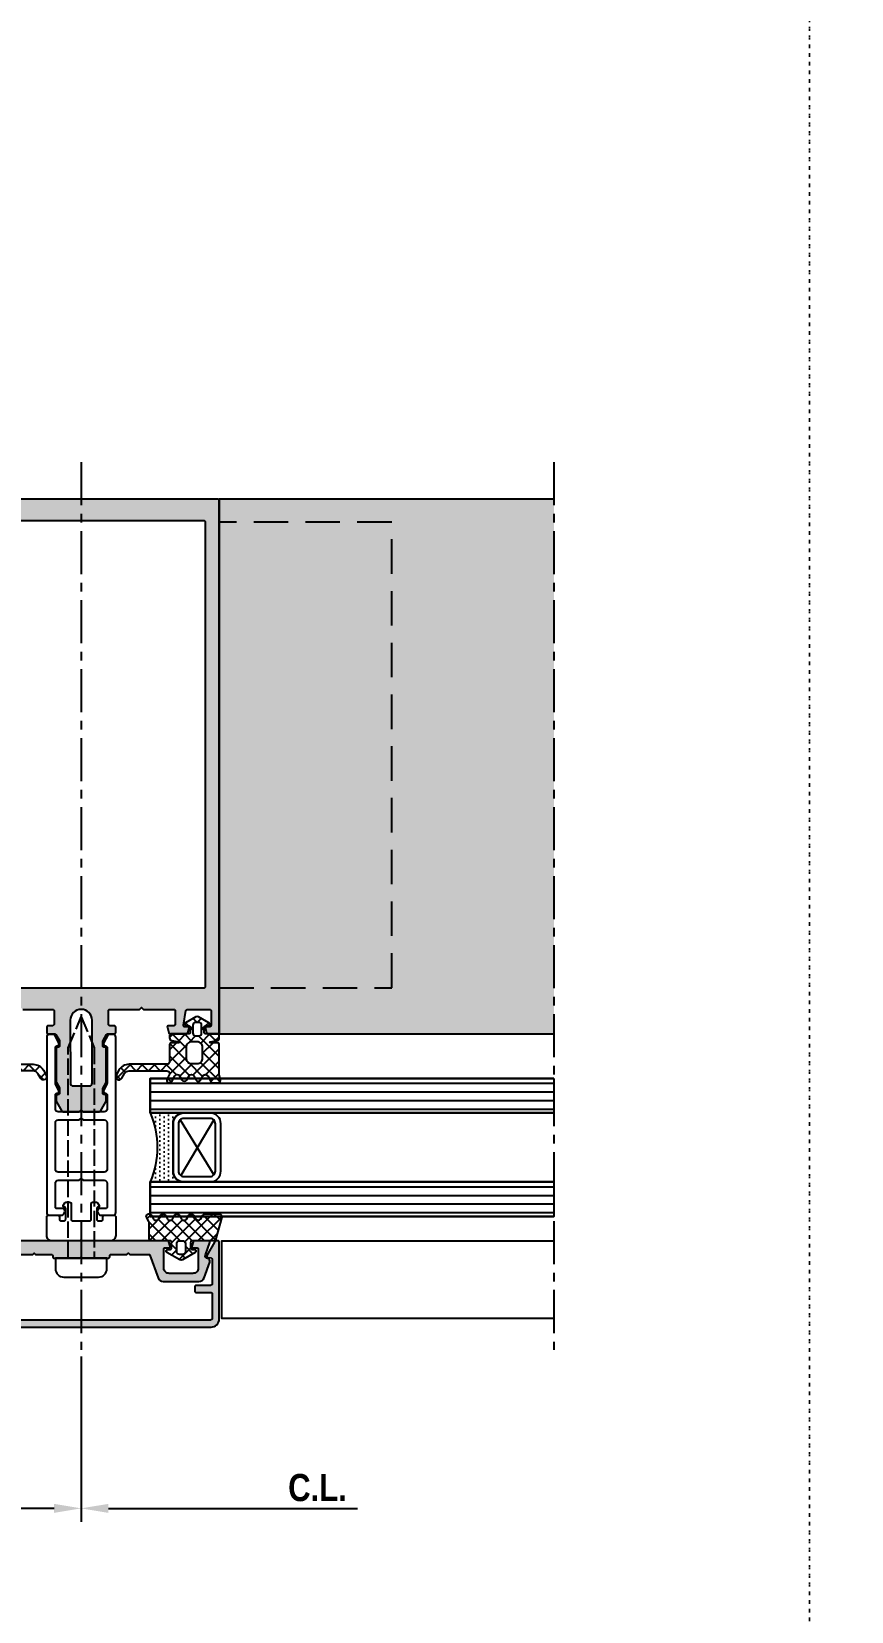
# Model space of a CAD drawing. Header units: millimetres. Extents: x -17234 to -8874, y -2869 to 1211.
# Drawn here: x -12437.5 to -12286.6, y -760.8 to -470 of the extents above; entities that cross this region are included whole.
import ezdxf

# ---------------------------------------------------------------- set-up
doc = ezdxf.new("R2010")
doc.units = ezdxf.units.MM
for name, pattern in [('ACAD_ISO07W100', [3, 0, -3]), ('AM_ISO02W050x2', [3.75, 3, -0.75]), ('CENTER', [50.8, 31.75, -6.35, 6.35, -6.35]), ('DASHED', [19.05, 12.7, -6.35])]:
    doc.linetypes.add(name, pattern=pattern)
doc.layers.get('Defpoints').update_dxf_attribs({"linetype": 'ACAD_ISO07W100', "true_color": 0x105689})
for name, color, linetype in [('Centerline', 6, 'CENTER'), ('Dim', 5, 'Continuous'), ('Gasket EPDM', 32, 'Continuous'), ('Gasket Silicone', 20, 'Continuous'), ('Glass', 4, 'Continuous'), ('Profile', 1, 'Continuous'), ('Profile View', 9, 'Continuous'), ('PVC Spacer', 3, 'Continuous'), ('Screw', 9, 'Continuous'), ('Thermal Break', 3, 'Continuous')]:
    doc.layers.add(name, color=color, linetype=linetype)
doc.styles.add('TXT', font='techb___.ttf')
doc.dimstyles.new('ISO-25$0', dxfattribs={"dimtxt": 2.5, "dimasz": 2.5, "dimexe": 1.25, "dimexo": 0.625, "dimtad": 1, "dimtxsty": 'TXT', "dimcen": 2.5, "dimclrd": 5, "dimclre": 5, "dimclrt": 2, "dimadec": 0, "dimazin": 0, "dimtfac": 1, "dimtmove": 0, "dimatfit": 3, "dimfxl": 1, "dimarcsym": 0})

# ---------------------------------------------------------------- blocks, each defined once
blk = doc.blocks.new('*U4')
at = {"layer": 'Glass', "ltscale": 0.5}
h = blk.add_hatch(dxfattribs=at)
h.set_pattern_fill('ANSI31', color=5, scale=0.5, angle=45)
h.set_pattern_definition([(90, (0, -0.7), (-1.5875, 3e-16), [])])
h.paths.add_polyline_path([(0, 74.3), (6.35, 74.3), (6.35, 0), (0, 0)])
h.paths.add_polyline_path([(25.4, 0), (19.05, 0), (19.05, 74.3), (25.4, 74.3)])
at = {"layer": 'Glass'}
h = blk.add_hatch(dxfattribs=at)
h.set_pattern_fill('DOTS', color=9, scale=0.5)
h.set_pattern_definition([(0, (-1613.78865, -1630.7913), (0.396875, 0.79375), [0, -0.79375])])
h.paths.add_polyline_path([(17.05, 4.2), (8.35, 4.2, -0.414214), (6.35, 6.2), (6.35, 0, -0.20587), (19.05, 0), (19.05, 6.2, -0.414214)])
at = {"layer": 'Defpoints', "linetype": 'ByBlock', "ltscale": 0.5}
for points in [[(0, 74.3), (6.35, 74.3), (6.35, 0), (0, 0)], [(25.4, 0), (19.05, 0), (19.05, 74.3), (25.4, 74.3)]]:
    blk.add_lwpolyline(points, close=True, dxfattribs=at)
at = {"layer": 'Glass'}
for points in [[(0, 74.3), (0, 0), (6.35, 0), (6.35, 74.3)], [(19.05, 74.3), (19.05, 0), (25.4, 0), (25.4, 74.3)]]:
    blk.add_lwpolyline(points, dxfattribs=at)
at = {"layer": 'Glass', "color": 3}
for points in [[(19.05, 6.2), (19.05, 11, 0.414214), (17.05, 13), (8.35, 13, 0.414214), (6.35, 11), (6.35, 6.2, 0.414214), (8.35, 4.2), (17.05, 4.2, 0.414214)], [(18.05, 6.2), (18.05, 11, 0.414214), (17.05, 12), (8.35, 12, 0.414214), (7.35, 11), (7.35, 6.2, 0.414214), (8.35, 5.2), (17.05, 5.2, 0.414214)]]:
    blk.add_lwpolyline(points, format="xyb", close=True, dxfattribs=at)
at = {"layer": 'Glass', "color": 9}
for points in [[(7.64, 5.49), (17.76, 11.71)], [(7.64, 11.71), (17.86, 5.62)]]:
    blk.add_lwpolyline(points, dxfattribs=at)
blk.add_lwpolyline([(6.35, 0, -0.20587), (19.05, 0), (19.05, 6.2, -0.414214), (17.05, 4.2), (8.35, 4.2, -0.414214), (6.35, 6.2)], format="xyb", close=True, dxfattribs=at)
blk = doc.blocks.new('*D49')
at = {"layer": 'Defpoints', "color": 0, "ltscale": 0.5, "transparency": 16777216}
for p in [(-12428.36, -712.64), (-12341.36, -712.64), (-12341.36, -741.84)]:
    blk.add_point(p, dxfattribs=at)
at = {"layer": 'Dim', "color": 5, "lineweight": -2, "ltscale": 0.5, "transparency": 16777216}
for p, q in [((-12428.36, -713.89), (-12428.36, -744.34)), ((-12423.36, -741.84), (-12377.48, -741.84))]:
    blk.add_line(p, q, dxfattribs=at)
at = {"layer": 'Dim', "color": 5, "ltscale": 0.5, "transparency": 16777216}
blk.add_solid([(-12423.36, -741.01), (-12423.36, -742.67), (-12428.36, -741.84)], dxfattribs=at)
at = {"layer": 'Dim', "color": 2, "ltscale": 0.5, "transparency": 16777216, "insert": (-12384.86, -738.04), "char_height": 5, "attachment_point": 5, "style": 'TXT'}
blk.add_mtext('C.L.', dxfattribs=at)
blk = doc.blocks.new('*D51')
at = {"layer": 'Defpoints', "color": 0, "transparency": 16777216}
for p in [(-12604.57, -706.87), (-12428.36, -712.64), (-12604.57, -741.84)]:
    blk.add_point(p, dxfattribs=at)
at = {"layer": 'Dim', "color": 5, "lineweight": -2, "transparency": 16777216}
for p, q in [((-12604.57, -708.12), (-12604.57, -744.34)), ((-12428.36, -713.89), (-12428.36, -744.34)), ((-12433.36, -741.84), (-12599.57, -741.84))]:
    blk.add_line(p, q, dxfattribs=at)
at = {"layer": 'Dim', "color": 5, "transparency": 16777216}
for points in [[(-12599.57, -741.01), (-12599.57, -742.67), (-12604.57, -741.84)], [(-12433.36, -741.01), (-12433.36, -742.67), (-12428.36, -741.84)]]:
    blk.add_solid(points, dxfattribs=at)
at = {"layer": 'Dim', "color": 2, "transparency": 16777216, "char_height": 5, "attachment_point": 5, "style": 'TXT'}
for s, insert in [('176,21', (-12516.46, -737.65)), ('[6 15/16"]', (-12516.46, -746.59))]:
    blk.add_mtext(s, dxfattribs=dict(at, insert=insert))
blk = doc.blocks.new('EGG - 01')
at = {"layer": 'Gasket EPDM', "ltscale": 0.5}
h = blk.add_hatch(dxfattribs=at)
h.set_pattern_fill('ANSI37', color=5, scale=0.5, style=0)
h.set_pattern_definition([(45, (16931.764, 552.2421), (-1.12253202, 1.12253202), []), (135, (16931.764, 552.2421), (-1.12253202, -1.12253202), [])])
edge = h.paths.add_edge_path()
edge.add_arc((7, -0.75), 0.5, 300, 420)
edge.add_line((7.25, -0.31), (6.52, 0.11))
edge.add_arc((6.77, 0.54), 0.5, 120, 240, ccw=False)
edge.add_line((6.52, 0.98), (7.25, 1.4))
edge.add_arc((7, 1.83), 0.5, 300, 420)
edge.add_line((7.25, 2.26), (6.52, 2.69))
edge.add_arc((6.77, 3.12), 0.5, 120, 240, ccw=False)
edge.add_line((6.52, 3.55), (7.25, 3.98))
edge.add_arc((7, 4.41), 0.5, 300, 360)
edge.add_line((7.5, 4.41), (7.5, 7))
edge.add_arc((7, 7), 0.5, 0, 105)
edge.add_line((6.87, 7.48), (2.69, 6.36))
edge.add_arc((2.75, 6.12), 0.25, 105, 180)
edge.add_line((2.5, 6.12), (2.5, 2))
edge.add_arc((2.25, 2), 0.25, 270, 360, ccw=False)
edge.add_line((2.25, 1.75), (1.17, 1.75))
edge.add_arc((1.17, 2), 0.25, 180, 270, ccw=False)
edge.add_line((0.92, 2), (0.92, 2.45))
edge.add_arc((0.62, 2.45), 0.3, 0, 150)
edge.add_line((0.36, 2.6), (-1, 0.25))
edge.add_arc((-0.57, 0), 0.5, 150, 210)
edge.add_line((-1, -0.25), (0.36, -2.6))
edge.add_arc((0.62, -2.45), 0.3, 210, 360)
edge.add_line((0.92, -2.45), (0.92, -2))
edge.add_arc((1.17, -2), 0.25, 90, 180, ccw=False)
edge.add_line((1.17, -1.75), (2.25, -1.75))
edge.add_arc((2.25, -2), 0.25, 0, 90, ccw=False)
edge.add_line((2.5, -2), (2.5, -5.38))
edge.add_arc((3, -5.38), 0.5, 180, 270)
edge.add_line((3, -5.88), (5.83, -5.88))
edge.add_arc((5.83, -6.38), 0.5, 60, 90, ccw=False)
edge.add_line((6.08, -5.94), (6.75, -6.33))
edge.add_arc((7, -5.9), 0.5, 240, 420)
edge.add_line((7.25, -5.47), (6.52, -5.05))
edge.add_arc((6.77, -4.61), 0.5, 120, 240, ccw=False)
edge.add_line((6.52, -4.18), (7.25, -3.76))
edge.add_arc((7, -3.32), 0.5, 300, 420)
edge.add_line((7.25, -2.89), (6.52, -2.47))
edge.add_arc((6.77, -2.03), 0.5, 120, 240, ccw=False)
edge.add_line((6.52, -1.6), (7.25, -1.18))
edge = h.paths.add_edge_path(flags=16)
edge.add_arc((0.5, -0.3), 0.5, 180, 270)
edge.add_line((0.5, -0.8), (2.01, -0.8))
edge.add_arc((2.01, -0.3), 0.5, 270, 360)
edge.add_line((2.51, -0.3), (2.51, 0.3))
edge.add_arc((2.01, 0.3), 0.5, 0, 90)
edge.add_line((2.01, 0.8), (0.5, 0.8))
edge.add_arc((0.5, 0.3), 0.5, 90, 180)
edge.add_line((0, 0.3), (0, -0.3))
for points in [[(7.25, -1.18, 0.57735), (7.25, -0.31), (6.52, 0.11, -0.57735), (6.52, 0.98), (7.25, 1.4, 0.57735), (7.25, 2.26), (6.52, 2.69, -0.57735), (6.52, 3.55), (7.25, 3.98, 0.267949), (7.5, 4.41), (7.5, 7, 0.493145), (6.87, 7.48), (2.69, 6.36, 0.339454), (2.5, 6.12), (2.5, 2, -0.414214), (2.25, 1.75), (1.17, 1.75, -0.414214), (0.92, 2), (0.92, 2.45, 0.767327), (0.36, 2.6), (-1, 0.25, 0.267949), (-1, -0.25), (0.36, -2.6, 0.767327), (0.92, -2.45), (0.92, -2, -0.414214), (1.17, -1.75), (2.25, -1.75, -0.414214), (2.5, -2), (2.5, -5.38, 0.414214), (3, -5.88), (5.83, -5.88, -0.131652), (6.08, -5.94), (6.75, -6.33, 1), (7.25, -5.47), (6.52, -5.05, -0.57735), (6.52, -4.18), (7.25, -3.76, 0.57735), (7.25, -2.89), (6.52, -2.47, -0.57735), (6.52, -1.6)], [(0, -0.3, 0.414214), (0.5, -0.8), (2.01, -0.8, 0.414214), (2.51, -0.3), (2.51, 0.3, 0.414214), (2.01, 0.8), (0.5, 0.8, 0.414214), (0, 0.3)]]:
    blk.add_lwpolyline(points, format="xyb", close=True, dxfattribs=at)
blk = doc.blocks.new('GG - 01')
at = {"layer": 'Gasket EPDM', "ltscale": 0.5}
h = blk.add_hatch(dxfattribs=at)
h.set_pattern_fill('ANSI37', color=5, scale=0.5, style=0)
h.set_pattern_definition([(45, (16923.136, 487.5036), (-1.12253202, 1.12253202), []), (135, (16923.136, 487.5036), (-1.12253202, -1.12253202), [])])
edge = h.paths.add_edge_path(flags=16)
edge.add_arc((-2.46, -4.83), 1, -90, 0, ccw=False)
edge.add_line((-2.46, -5.83), (-4.47, -5.83))
edge.add_arc((-4.47, -4.83), 1, 180, 270, ccw=False)
edge.add_line((-5.47, -4.83), (-5.47, -3.8))
edge.add_arc((-4.47, -3.8), 1, 90, 180, ccw=False)
edge.add_line((-4.47, -2.8), (-2.46, -2.8))
edge.add_arc((-2.46, -3.8), 1, 0, 90, ccw=False)
edge.add_line((-1.46, -3.8), (-1.46, -4.83))
edge = h.paths.add_edge_path()
edge.add_arc((-8, -7.46), 0.5, 300, 420)
edge.add_line((-7.75, -7.03), (-8.48, -6.6))
edge.add_arc((-8.23, -6.17), 0.5, 120, 240, ccw=False)
edge.add_line((-8.48, -5.74), (-7.75, -5.31))
edge.add_arc((-8, -4.88), 0.5, 300, 420)
edge.add_line((-7.75, -4.45), (-8.48, -4.03))
edge.add_arc((-8.23, -3.59), 0.5, 120, 240, ccw=False)
edge.add_line((-8.48, -3.16), (-7.75, -2.74))
edge.add_arc((-8, -2.3), 0.5, 300, 420)
edge.add_line((-7.75, -1.87), (-8.87, -1.22))
edge.add_arc((-8.75, -1), 0.25, 180, 240, ccw=False)
edge.add_line((-9, -1), (-9, 0))
edge.add_arc((-8.5, 0), 0.5, 75, 180, ccw=False)
edge.add_line((-8.37, 0.48), (-7.53, 0.26))
edge.add_arc((-7.47, 0.5), 0.25, 255, 270)
edge.add_line((-7.47, 0.25), (-1.91, 0.25))
edge.add_arc((-1.91, 0), 0.25, 0, 90, ccw=False)
edge.add_line((-1.66, 0), (-1.66, -1.36))
edge.add_arc((-1.56, -1.36), 0.1, 180, 350)
edge.add_line((-1.46, -1.37), (-1.24, -0.16))
edge.add_arc((-0.75, -0.25), 0.5, 90, 170, ccw=False)
edge.add_line((-0.75, 0.25), (-0.25, 0.25))
edge.add_arc((-0.25, 0), 0.25, 0, 90, ccw=False)
edge.add_line((0, 0), (0, -2.25))
edge.add_arc((0.25, -2.25), 0.25, 180, 270)
edge.add_line((0.25, -2.5), (1.2, -2.5))
edge.add_arc((1.2, -2.24), 0.258, 269.7084, 358.2435)
edge.add_line((1.46, -2.25), (1.46, -1.8))
edge.add_arc((1.76, -1.8), 0.3, 30, 180, ccw=False)
edge.add_line((2.02, -1.65), (3.12, -3.55))
edge.add_arc((2.69, -3.8), 0.5, -30, 30, ccw=False)
edge.add_line((3.12, -4.05), (2.02, -5.95))
edge.add_arc((1.76, -5.8), 0.3, 180, 330, ccw=False)
edge.add_line((1.46, -5.8), (1.46, -5.35))
edge.add_arc((1.2, -5.36), 0.258, 1.7565, 90.2916)
edge.add_line((1.2, -5.1), (0.25, -5.1))
edge.add_arc((0.25, -5.35), 0.25, 90, 180)
edge.add_line((0, -5.35), (0, -8.63))
edge.add_arc((-0.25, -8.63), 0.25, -90, 0, ccw=False)
edge.add_line((-0.25, -8.88), (-0.75, -8.88))
edge.add_arc((-0.75, -8.38), 0.5, 190, 270, ccw=False)
edge.add_line((-1.24, -8.46), (-1.46, -7.25))
edge.add_arc((-1.56, -7.27), 0.1, 10, 180)
edge.add_line((-1.66, -7.27), (-1.66, -8.63))
edge.add_arc((-1.91, -8.63), 0.25, -90, 0, ccw=False)
edge.add_line((-1.91, -8.88), (-5.1, -8.88))
edge.add_arc((-5.1, -9.38), 0.5, 90, 180)
edge.add_line((-5.6, -9.38), (-5.6, -16.31))
edge.add_arc((-7.8, -16.31), 2.2, 300, 360, ccw=False)
edge.add_line((-6.7, -18.21), (-7.58, -18.72))
edge.add_arc((-7.88, -18.2), 0.6, 120, 300, ccw=False)
edge.add_line((-8.18, -17.68), (-7.3, -17.17))
edge.add_arc((-7.8, -16.31), 1, 300, 360)
edge.add_line((-6.8, -16.31), (-6.8, -9.38))
edge.add_arc((-7.3, -9.38), 0.5, 360, 450)
edge.add_line((-7.3, -8.88), (-7.32, -8.88))
edge.add_arc((-7.32, -9.38), 0.5, 90, 120)
edge.add_line((-7.57, -8.94), (-8.25, -9.33))
edge.add_arc((-8.5, -8.9), 0.5, 120, 300, ccw=False)
edge.add_line((-8.75, -8.47), (-7.75, -7.89))
edge = h.paths.add_edge_path(flags=16)
edge.add_arc((1.62, -4.1), 0.5, -90, 0, ccw=False)
edge.add_line((1.62, -4.6), (0.11, -4.6))
edge.add_arc((0.11, -4.1), 0.5, 180, 270, ccw=False)
edge.add_line((-0.39, -4.1), (-0.39, -3.5))
edge.add_arc((0.11, -3.5), 0.5, 90, 180, ccw=False)
edge.add_line((0.11, -3), (1.62, -3))
edge.add_arc((1.62, -3.5), 0.5, 0, 90, ccw=False)
edge.add_line((2.12, -3.5), (2.12, -4.1))
blk.add_lwpolyline([(-7.75, -7.89, 0.57735), (-7.75, -7.03), (-8.48, -6.6, -0.57735), (-8.48, -5.74), (-7.75, -5.31, 0.57735), (-7.75, -4.45), (-8.48, -4.03, -0.57735), (-8.48, -3.16), (-7.75, -2.74, 0.57735), (-7.75, -1.87), (-8.87, -1.22, -0.267949), (-9, -1), (-9, 0), (-9, 0, -0.493145), (-8.37, 0.48), (-7.53, 0.26, 0.065543), (-7.47, 0.25), (-1.91, 0.25, -0.414214), (-1.66, 0), (-1.66, -1.36, 0.916331), (-1.46, -1.37), (-1.24, -0.16, -0.36397), (-0.75, 0.25), (-0.25, 0.25, -0.414214), (0, 0), (0, -2.25, 0.414214), (0.25, -2.5), (1.2, -2.5, 0.406745), (1.46, -2.25), (1.46, -1.8, -0.767327), (2.02, -1.65), (3.12, -3.55, -0.267949), (3.12, -4.05), (2.02, -5.95, -0.767327), (1.46, -5.8), (1.46, -5.35, 0.406745), (1.2, -5.1), (0.25, -5.1, 0.414214), (0, -5.35), (0, -8.63, -0.414214), (-0.25, -8.88), (-0.75, -8.88, -0.36397), (-1.24, -8.46), (-1.46, -7.25, 0.916331), (-1.66, -7.27), (-1.66, -8.63, -0.414214), (-1.91, -8.88), (-5.1, -8.88, 0.414214), (-5.6, -9.38), (-5.6, -16.31, -0.267949), (-6.7, -18.21), (-7.58, -18.72, -1), (-8.18, -17.68), (-7.3, -17.17, 0.267949), (-6.8, -16.31), (-6.8, -9.38, 0.414214), (-7.3, -8.88), (-7.32, -8.88, 0.131652), (-7.57, -8.94), (-8.25, -9.33, -1), (-8.75, -8.47), (-8.75, -8.47), (-7.75, -7.89, 0.267949)], format="xyb", dxfattribs=at)
for points in [[(-1.46, -4.83, -0.414214), (-2.46, -5.83), (-4.47, -5.83, -0.414214), (-5.47, -4.83), (-5.47, -3.8, -0.414214), (-4.47, -2.8), (-2.46, -2.8, -0.414214), (-1.46, -3.8)], [(2.12, -4.1, -0.414214), (1.62, -4.6), (0.11, -4.6, -0.414214), (-0.39, -4.1), (-0.39, -3.5, -0.414214), (0.11, -3), (1.62, -3, -0.414214), (2.12, -3.5)]]:
    blk.add_lwpolyline(points, format="xyb", close=True, dxfattribs=at)

msp = doc.modelspace()

# ---------------------------------------------------------------- hatches: boundary and pattern name
at = {"layer": 'Gasket Silicone', "ltscale": 0.5}
h = msp.add_hatch(color=1, dxfattribs=at)
h.dxf.hatch_style = 1
edge = h.paths.add_edge_path()
edge.add_arc((-12444.821, -654.236), 0.25, 270, 345.00113)
edge.add_line((-12444.58, -654.3), (-12444.312, -653.3))
edge.add_arc((-12444.553, -653.236), 0.25, 345.00117, 449.99997)
edge.add_line((-12444.553, -652.986), (-12445.407, -652.986))
edge.add_arc((-12445.407, -652.736), 0.25, 225, 269.99997, ccw=False)
edge.add_arc((-12445.407, -652.736), 0.25, 180, 225, ccw=False)
edge.add_line((-12445.657, -652.736), (-12445.657, -650.236))
edge.add_arc((-12445.407, -650.236), 0.25, 90, 180, ccw=False)
edge.add_line((-12445.407, -649.986), (-12439.823, -649.986))
edge.add_line((-12439.823, -649.986), (-12439.469, -649.632))
edge.add_line((-12439.469, -649.632), (-12439.116, -649.986))
edge.add_arc((-12439.116, -649.736), 0.25, 269.98645, 270)
edge.add_line((-12439.116, -649.986), (-12433.607, -649.986))
edge.add_arc((-12433.607, -650.236), 0.25, 0, 90, ccw=False)
edge.add_line((-12433.357, -650.236), (-12433.357, -652.736))
edge.add_arc((-12433.607, -652.736), 0.25, -90, 0, ccw=False)
edge.add_line((-12433.607, -652.986), (-12434.457, -652.986))
edge.add_arc((-12434.457, -653.236), 0.25, 90, 180)
edge.add_line((-12434.707, -653.236), (-12434.707, -654.236))
edge.add_arc((-12434.457, -654.236), 0.25, 180, 270)
edge.add_line((-12434.457, -654.486), (-12433.218, -654.486))
edge.add_arc((-12433.218, -654.736), 0.25, 30, 90, ccw=False)
edge.add_line((-12433.002, -654.611), (-12432.373, -655.7))
edge.add_arc((-12432.59, -655.825), 0.25, 0, 30, ccw=False)
edge.add_line((-12432.34, -655.825), (-12432.34, -656.713))
edge.add_arc((-12432.59, -656.713), 0.25, -90, 0, ccw=False)
edge.add_line((-12432.59, -656.963), (-12432.707, -656.963))
edge.add_arc((-12432.707, -657.213), 0.25, 90, 180)
edge.add_line((-12432.957, -657.213), (-12432.957, -663.336))
edge.add_arc((-12432.707, -663.336), 0.25, 180, 210)
edge.add_line((-12432.923, -663.461), (-12432.373, -664.414))
edge.add_arc((-12432.59, -664.539), 0.25, 0, 30, ccw=False)
edge.add_line((-12432.34, -664.539), (-12432.34, -665.427))
edge.add_arc((-12432.59, -665.427), 0.25, -90, 0, ccw=False)
edge.add_line((-12432.59, -665.677), (-12432.69, -665.677))
edge.add_arc((-12432.69, -665.927), 0.25, 90, 180)
edge.add_line((-12432.94, -665.927), (-12432.94, -666.854))
edge.add_arc((-12432.69, -666.854), 0.25, 180, 210)
edge.add_line((-12432.906, -666.979), (-12431.906, -668.711))
edge.add_arc((-12431.69, -668.586), 0.25, 210, 270)
edge.add_line((-12431.69, -668.836), (-12428.71, -668.836))
edge.add_line((-12428.71, -668.836), (-12428.357, -668.482))
edge.add_line((-12428.357, -668.482), (-12428.003, -668.836))
edge.add_line((-12428.003, -668.836), (-12425.024, -668.836))
edge.add_arc((-12425.024, -668.586), 0.25, 270, 330)
edge.add_line((-12424.808, -668.711), (-12423.808, -666.979))
edge.add_arc((-12424.024, -666.854), 0.25, 329.99999, 360)
edge.add_line((-12423.774, -666.854), (-12423.774, -665.923))
edge.add_arc((-12424.024, -665.923), 0.25, 0, 90)
edge.add_line((-12424.024, -665.673), (-12424.124, -665.673))
edge.add_arc((-12424.124, -665.423), 0.25, 180, 270, ccw=False)
edge.add_line((-12424.374, -665.423), (-12424.374, -664.539))
edge.add_arc((-12424.124, -664.539), 0.25, 150, 180, ccw=False)
edge.add_line((-12424.341, -664.414), (-12423.79, -663.461))
edge.add_arc((-12424.007, -663.336), 0.25, 330, 360)
edge.add_line((-12423.757, -663.336), (-12423.757, -657.213))
edge.add_arc((-12424.007, -657.213), 0.25, 0, 90)
edge.add_line((-12424.007, -656.963), (-12424.124, -656.963))
edge.add_arc((-12424.124, -656.713), 0.25, 180, 270, ccw=False)
edge.add_line((-12424.374, -656.713), (-12424.374, -655.825))
edge.add_arc((-12424.124, -655.825), 0.25, 150, 180, ccw=False)
edge.add_line((-12424.341, -655.7), (-12423.712, -654.611))
edge.add_arc((-12423.495, -654.736), 0.25, 90, 150, ccw=False)
edge.add_line((-12423.495, -654.486), (-12422.257, -654.486))
edge.add_arc((-12422.257, -654.236), 0.25, 270, 360)
edge.add_line((-12422.007, -654.236), (-12422.007, -653.236))
edge.add_arc((-12422.257, -653.236), 0.25, 0, 90)
edge.add_line((-12422.257, -652.986), (-12423.107, -652.986))
edge.add_arc((-12423.107, -652.736), 0.25, 180, 270, ccw=False)
edge.add_line((-12423.357, -652.736), (-12423.357, -650.236))
edge.add_arc((-12423.107, -650.236), 0.25, 90, 180, ccw=False)
edge.add_line((-12423.107, -649.986), (-12417.598, -649.986))
edge.add_arc((-12417.598, -649.736), 0.25, 269.99321, 270.00677)
edge.add_line((-12417.598, -649.986), (-12417.244, -649.632))
edge.add_line((-12417.244, -649.632), (-12416.891, -649.986))
edge.add_line((-12416.891, -649.986), (-12411.307, -649.986))
edge.add_arc((-12411.307, -650.236), 0.25, 0, 90, ccw=False)
edge.add_line((-12411.057, -650.236), (-12411.057, -652.736))
edge.add_arc((-12411.307, -652.736), 0.25, -90, 0, ccw=False)
edge.add_line((-12411.307, -652.986), (-12412.26, -652.986))
edge.add_arc((-12412.26, -653.236), 0.25, 90.00004, 194.99997)
edge.add_line((-12412.502, -653.3), (-12412.234, -654.3))
edge.add_arc((-12411.993, -654.236), 0.25, 194.99997, 232.5)
edge.add_arc((-12411.993, -654.236), 0.25, 232.5, 270)
edge.add_line((-12411.993, -654.486), (-12408.971, -654.486))
edge.add_arc((-12408.971, -654.236), 0.25, 270, 345)
edge.add_line((-12408.73, -654.3), (-12408.515, -653.5))
edge.add_arc((-12408.757, -653.436), 0.25, 345, 450)
edge.add_line((-12408.757, -653.186), (-12409.307, -653.186))
edge.add_arc((-12409.307, -652.936), 0.25, 170, 270, ccw=False)
edge.add_line((-12409.553, -652.892), (-12409.077, -650.192))
edge.add_arc((-12408.831, -650.236), 0.25, 90, 170, ccw=False)
edge.add_line((-12408.831, -649.986), (-12404.707, -649.986))
edge.add_arc((-12404.707, -650.236), 0.25, 0, 90, ccw=False)
edge.add_line((-12404.457, -650.236), (-12404.457, -652.936))
edge.add_arc((-12404.707, -652.936), 0.25, -90, 0, ccw=False)
edge.add_line((-12404.707, -653.186), (-12405.257, -653.186))
edge.add_arc((-12405.257, -653.436), 0.25, 90, 195)
edge.add_line((-12405.498, -653.5), (-12405.284, -654.3))
edge.add_arc((-12405.043, -654.236), 0.25, 195, 270)
edge.add_line((-12405.043, -654.486), (-12403.207, -654.486))
edge.add_arc((-12403.207, -654.236), 0.25, 270, 360)
edge.add_line((-12402.957, -654.236), (-12402.957, -556.311))
edge.add_arc((-12403.207, -556.311), 0.25, 0, 90)
edge.add_line((-12403.207, -556.061), (-12453.507, -556.061))
edge.add_arc((-12453.507, -556.311), 0.25, 90, 180)
edge.add_line((-12453.757, -556.311), (-12453.757, -654.236))
edge.add_arc((-12453.507, -654.236), 0.25, 180, 270)
edge.add_line((-12453.507, -654.486), (-12451.671, -654.486))
edge.add_arc((-12451.671, -654.236), 0.25, 270, 345)
edge.add_line((-12451.43, -654.3), (-12451.215, -653.5))
edge.add_arc((-12451.457, -653.436), 0.25, 345, 450)
edge.add_line((-12451.457, -653.186), (-12452.007, -653.186))
edge.add_arc((-12452.007, -652.936), 0.25, 180, 270, ccw=False)
edge.add_line((-12452.257, -652.936), (-12452.257, -650.236))
edge.add_arc((-12452.007, -650.236), 0.25, 90, 180, ccw=False)
edge.add_line((-12452.007, -649.986), (-12447.883, -649.986))
edge.add_arc((-12447.883, -650.236), 0.25, 10, 90, ccw=False)
edge.add_line((-12447.637, -650.192), (-12447.161, -652.892))
edge.add_arc((-12447.407, -652.936), 0.25, -90, 10, ccw=False)
edge.add_line((-12447.407, -653.186), (-12447.957, -653.186))
edge.add_arc((-12447.957, -653.436), 0.25, 90, 195)
edge.add_line((-12448.198, -653.5), (-12447.984, -654.3))
edge.add_arc((-12447.743, -654.236), 0.25, 195, 270)
edge.add_line((-12447.743, -654.486), (-12444.821, -654.486))
edge.add_arc((-12444.821, -654.236), 0.25, 270, 345.00117)
edge.add_line((-12444.58, -654.3), (-12444.821, -654.486))
edge = h.paths.add_edge_path(flags=16)
edge.add_arc((-12405.707, -645.736), 0.25, 270, 360)
edge.add_line((-12405.457, -645.736), (-12405.457, -560.311))
edge.add_arc((-12405.707, -560.311), 0.25, 0, 90)
edge.add_line((-12405.707, -560.061), (-12451.007, -560.061))
edge.add_arc((-12451.007, -560.311), 0.25, 90, 180)
edge.add_line((-12451.257, -560.311), (-12451.257, -645.736))
edge.add_arc((-12451.007, -645.736), 0.25, 180, 270)
edge.add_line((-12451.007, -645.986), (-12405.707, -645.986))
edge = h.paths.add_edge_path(flags=16)
edge.add_arc((-12428.357, -651.989), 2.003, 0.66262, 179.48584)
edge.add_line((-12430.36, -651.971), (-12430.357, -663.573))
edge.add_arc((-12429.857, -663.573), 0.5, 180, 270)
edge.add_line((-12429.857, -664.073), (-12428.357, -664.073))
edge.add_line((-12428.357, -664.073), (-12426.857, -664.073))
edge.add_arc((-12426.857, -663.573), 0.5, 270, 360)
edge.add_line((-12426.357, -663.573), (-12426.354, -651.966))
edge = h.paths.add_edge_path()
edge.add_line((-12341.358, -556.061), (-12402.957, -556.061))
edge.add_line((-12402.957, -556.061), (-12402.957, -654.486))
edge.add_line((-12402.957, -654.486), (-12341.358, -654.486))
h = msp.add_hatch(color=1, dxfattribs=at)
h.dxf.hatch_style = 1
edge = h.paths.add_edge_path()
edge.add_arc((-12404.457, -706.961), 1.5, 270, 360)
edge.add_line((-12402.957, -706.961), (-12402.957, -692.836))
edge.add_arc((-12403.207, -692.836), 0.25, 0, 90)
edge.add_line((-12403.207, -692.586), (-12403.393, -692.586))
edge.add_arc((-12403.393, -693.086), 0.5, 90, 150)
edge.add_line((-12403.826, -692.836), (-12405.229, -695.266))
edge.add_arc((-12405.012, -695.391), 0.25, 150, 260)
edge.add_line((-12405.056, -695.637), (-12404.464, -695.742))
edge.add_arc((-12404.507, -695.988), 0.25, 0, 80, ccw=False)
edge.add_line((-12404.257, -695.988), (-12404.257, -700.536))
edge.add_arc((-12404.507, -700.536), 0.25, 270, 360, ccw=False)
edge.add_line((-12404.507, -700.786), (-12407.207, -700.786))
edge.add_arc((-12407.207, -701.036), 0.25, 90, 180)
edge.add_line((-12407.457, -701.036), (-12407.457, -701.836))
edge.add_arc((-12407.207, -701.836), 0.25, 180, 270)
edge.add_line((-12407.207, -702.086), (-12404.507, -702.086))
edge.add_arc((-12404.507, -702.336), 0.25, 0, 90, ccw=False)
edge.add_line((-12404.257, -702.336), (-12404.257, -706.911))
edge.add_arc((-12404.507, -706.911), 0.25, -90, 0, ccw=False)
edge.add_line((-12404.507, -707.161), (-12452.207, -707.161))
edge.add_arc((-12452.207, -706.911), 0.25, 180, 270, ccw=False)
edge.add_line((-12452.457, -706.911), (-12452.457, -702.336))
edge.add_arc((-12452.207, -702.336), 0.25, 90, 180, ccw=False)
edge.add_line((-12452.207, -702.086), (-12449.507, -702.086))
edge.add_arc((-12449.507, -701.836), 0.25, 270, 360)
edge.add_line((-12449.257, -701.836), (-12449.257, -701.036))
edge.add_arc((-12449.507, -701.036), 0.25, 360, 450)
edge.add_line((-12449.507, -700.786), (-12452.207, -700.786))
edge.add_arc((-12452.207, -700.536), 0.25, 180, 270, ccw=False)
edge.add_line((-12452.457, -700.536), (-12452.457, -695.988))
edge.add_arc((-12452.207, -695.988), 0.25, 100, 180, ccw=False)
edge.add_line((-12452.251, -695.742), (-12451.659, -695.637))
edge.add_arc((-12451.702, -695.391), 0.25, 280, 390)
edge.add_line((-12451.486, -695.266), (-12452.889, -692.836))
edge.add_arc((-12453.322, -693.086), 0.5, 30, 90)
edge.add_line((-12453.322, -692.586), (-12453.507, -692.586))
edge.add_arc((-12453.507, -692.836), 0.25, 90, 180)
edge.add_line((-12453.757, -692.836), (-12453.757, -706.961))
edge.add_arc((-12452.257, -706.961), 1.5, 180, 270)
edge.add_line((-12452.257, -708.461), (-12404.457, -708.461))
h = msp.add_hatch(color=1, dxfattribs=at)
h.dxf.hatch_style = 1
edge = h.paths.add_edge_path()
edge.add_line((-12422.857, -695.086), (-12419.932, -695.086))
edge.add_line((-12419.932, -695.086), (-12419.682, -694.836))
edge.add_line((-12419.682, -694.836), (-12419.432, -695.086))
edge.add_line((-12419.432, -695.086), (-12415.959, -695.086))
edge.add_arc((-12415.959, -695.336), 0.25, 20, 90, ccw=False)
edge.add_line((-12415.724, -695.25), (-12414.203, -699.428))
edge.add_arc((-12413.264, -699.086), 1, 200, 270)
edge.add_line((-12413.264, -700.086), (-12406.693, -700.086))
edge.add_arc((-12406.693, -699.086), 1, 270, 340)
edge.add_line((-12405.754, -699.428), (-12404.688, -696.5))
edge.add_arc((-12405.158, -696.329), 0.5, 340, 440)
edge.add_line((-12405.071, -695.836), (-12405.105, -695.83))
edge.add_arc((-12405.018, -695.338), 0.5, 160, 260, ccw=False)
edge.add_line((-12405.488, -695.167), (-12404.67, -692.921))
edge.add_arc((-12404.905, -692.836), 0.25, 340, 450)
edge.add_line((-12404.905, -692.586), (-12407.514, -692.586))
edge.add_arc((-12407.514, -692.836), 0.25, 90, 165)
edge.add_line((-12407.755, -692.771), (-12407.97, -693.571))
edge.add_arc((-12407.728, -693.636), 0.25, 164.97677, 270)
edge.add_line((-12407.728, -693.886), (-12407.05, -693.886))
edge.add_arc((-12407.05, -694.136), 0.25, 0, 90, ccw=False)
edge.add_line((-12406.8, -694.136), (-12406.8, -697.586))
edge.add_arc((-12407.8, -697.586), 1, -90, 0, ccw=False)
edge.add_line((-12407.8, -698.586), (-12412.157, -698.586))
edge.add_arc((-12412.157, -697.586), 1, 180, 270, ccw=False)
edge.add_line((-12413.157, -697.586), (-12413.157, -694.136))
edge.add_arc((-12412.907, -694.136), 0.25, 90, 180, ccw=False)
edge.add_line((-12412.907, -693.886), (-12412.228, -693.886))
edge.add_arc((-12412.228, -693.636), 0.25, 270, 375.02323)
edge.add_line((-12411.987, -693.571), (-12412.202, -692.771))
edge.add_arc((-12412.443, -692.836), 0.25, 15, 90)
edge.add_line((-12412.443, -692.586), (-12444.271, -692.586))
edge.add_arc((-12444.271, -692.836), 0.25, 90, 165)
edge.add_line((-12444.513, -692.771), (-12444.727, -693.571))
edge.add_arc((-12444.486, -693.636), 0.25, 164.97677, 270)
edge.add_line((-12444.486, -693.886), (-12443.807, -693.886))
edge.add_arc((-12443.807, -694.136), 0.25, 0, 90, ccw=False)
edge.add_line((-12443.557, -694.136), (-12443.557, -697.586))
edge.add_arc((-12444.557, -697.586), 1, -90, 0, ccw=False)
edge.add_line((-12444.557, -698.586), (-12448.915, -698.586))
edge.add_arc((-12448.915, -697.586), 1, 180, 270, ccw=False)
edge.add_line((-12449.915, -697.586), (-12449.915, -694.136))
edge.add_arc((-12449.665, -694.136), 0.25, 90, 180, ccw=False)
edge.add_line((-12449.665, -693.886), (-12448.986, -693.886))
edge.add_arc((-12448.986, -693.636), 0.25, 270, 375.02323)
edge.add_line((-12448.745, -693.571), (-12448.959, -692.771))
edge.add_arc((-12449.201, -692.836), 0.25, 15, 90)
edge.add_line((-12449.201, -692.586), (-12451.809, -692.586))
edge.add_arc((-12451.809, -692.836), 0.25, 90, 200)
edge.add_line((-12452.044, -692.921), (-12451.227, -695.167))
edge.add_arc((-12451.697, -695.338), 0.5, -80, 20, ccw=False)
edge.add_line((-12451.61, -695.83), (-12451.644, -695.836))
edge.add_arc((-12451.557, -696.329), 0.5, 100, 200)
edge.add_line((-12452.027, -696.5), (-12450.961, -699.428))
edge.add_arc((-12450.021, -699.086), 1, 200, 270)
edge.add_line((-12450.021, -700.086), (-12443.451, -700.086))
edge.add_arc((-12443.451, -699.086), 1, 270, 340)
edge.add_line((-12442.511, -699.428), (-12440.991, -695.25))
edge.add_arc((-12440.756, -695.336), 0.25, 90, 160, ccw=False)
edge.add_line((-12440.756, -695.086), (-12437.282, -695.086))
edge.add_line((-12437.282, -695.086), (-12437.032, -694.836))
edge.add_line((-12437.032, -694.836), (-12436.782, -695.086))
edge.add_line((-12436.782, -695.086), (-12433.857, -695.086))
edge.add_arc((-12433.857, -695.336), 0.25, 0, 90, ccw=False)
edge.add_line((-12433.607, -695.336), (-12433.607, -695.536))
edge.add_arc((-12433.357, -695.536), 0.25, 180, 270)
edge.add_line((-12433.357, -695.786), (-12428.607, -695.786))
edge.add_line((-12428.607, -695.786), (-12428.357, -695.536))
edge.add_line((-12428.357, -695.536), (-12428.107, -695.786))
edge.add_line((-12428.107, -695.786), (-12423.357, -695.786))
edge.add_arc((-12423.357, -695.536), 0.25, 270, 360)
edge.add_line((-12423.107, -695.536), (-12423.107, -695.336))
edge.add_arc((-12422.857, -695.336), 0.25, 90, 180, ccw=False)

# ---------------------------------------------------------------- linework, layer by layer
at = {"layer": 'Centerline', "ltscale": 0.25}
for points in [[(-12428.357, -549.236), (-12428.357, -712.636)], [(-12341.358, -549.236), (-12341.358, -712.636)]]:
    msp.add_lwpolyline(points, dxfattribs=at)
at = {"layer": 'Defpoints', "color": 1, "ltscale": 0.5}
for points in [[(-12674.331, -319.239), (-12294.331, -319.239), (-12294.331, -829.239), (-12674.331, -829.239), (-12674.331, -319.239)], [(-12294.331, -319.239), (-11914.331, -319.239), (-11914.331, -829.239), (-12294.331, -829.239), (-12294.331, -319.239)]]:
    msp.add_lwpolyline(points, dxfattribs=at)
at = {"layer": 'Profile', "color": 9, "ltscale": 0.5}
for points in [[(-12439.116, -649.986), (-12433.607, -649.986, -0.4142136), (-12433.357, -650.236), (-12433.357, -652.736, -0.4142136), (-12433.607, -652.986), (-12434.457, -652.986, 0.4142136), (-12434.707, -653.236), (-12434.707, -654.236, 0.4142136), (-12434.457, -654.486), (-12433.218, -654.486, -0.2679492), (-12433.002, -654.611), (-12432.373, -655.7, -0.1316525), (-12432.34, -655.825), (-12432.34, -656.713, -0.4142136), (-12432.59, -656.963), (-12432.707, -656.963, 0.4142136), (-12432.957, -657.213), (-12432.957, -663.336, 0.1316525), (-12432.923, -663.461), (-12432.373, -664.414, -0.1316525), (-12432.34, -664.539), (-12432.34, -665.427, -0.4142136), (-12432.59, -665.677), (-12432.69, -665.677, 0.4142136), (-12432.94, -665.927), (-12432.94, -666.854, 0.1316525), (-12432.906, -666.979), (-12431.906, -668.711, 0.2679492), (-12431.69, -668.836), (-12428.71, -668.836), (-12428.357, -668.482), (-12428.003, -668.836), (-12425.024, -668.836, 0.2679492), (-12424.808, -668.711), (-12423.808, -666.979, 0.1316526), (-12423.774, -666.854), (-12423.774, -665.923, 0.4142136), (-12424.024, -665.673), (-12424.124, -665.673, -0.4142136), (-12424.374, -665.423), (-12424.374, -664.539, -0.1316525), (-12424.341, -664.414), (-12423.79, -663.461, 0.1316525), (-12423.757, -663.336), (-12423.757, -657.213, 0.4142136), (-12424.007, -656.963), (-12424.124, -656.963, -0.4142136), (-12424.374, -656.713), (-12424.374, -655.825, -0.1316525), (-12424.341, -655.7), (-12423.712, -654.611, -0.2679492), (-12423.495, -654.486), (-12422.257, -654.486, 0.4142136), (-12422.007, -654.236), (-12422.007, -653.236, 0.4142136), (-12422.257, -652.986), (-12423.107, -652.986, -0.4142136), (-12423.357, -652.736), (-12423.357, -650.236, -0.4142136), (-12423.107, -649.986), (-12417.598, -649.986, 0.0000591), (-12417.598, -649.986), (-12417.244, -649.632), (-12416.891, -649.986), (-12411.307, -649.986, -0.4142136), (-12411.057, -650.236), (-12411.057, -652.736, -0.4142136), (-12411.307, -652.986), (-12412.26, -652.986, 0.4931451), (-12412.502, -653.3), (-12412.234, -654.3, 0.1651008), (-12412.145, -654.434, 0.1651007), (-12411.993, -654.486), (-12408.971, -654.486, 0.3394543), (-12408.73, -654.3), (-12408.515, -653.5, 0.4931454), (-12408.757, -653.186), (-12409.307, -653.186, -0.4663077), (-12409.553, -652.892), (-12409.077, -650.192, -0.3639702), (-12408.831, -649.986), (-12404.707, -649.986, -0.4142136), (-12404.457, -650.236), (-12404.457, -652.936, -0.4142136), (-12404.707, -653.186), (-12405.257, -653.186, 0.4931454), (-12405.498, -653.5), (-12405.284, -654.3, 0.3394543), (-12405.043, -654.486), (-12403.207, -654.486, 0.4142136), (-12402.957, -654.236), (-12402.957, -556.311, 0.4142136), (-12403.207, -556.061), (-12403.207, -556.061), (-12453.507, -556.061, 0.4142136)], [(-12452.257, -708.461), (-12404.457, -708.461, 0.4142136), (-12402.957, -706.961), (-12402.957, -692.836, 0.4142136), (-12403.207, -692.586), (-12403.393, -692.586, 0.2679492), (-12403.826, -692.836), (-12405.229, -695.266, 0.5205671), (-12405.056, -695.637), (-12404.464, -695.742, -0.3639702), (-12404.257, -695.988), (-12404.257, -700.536, -0.4142136), (-12404.507, -700.786), (-12407.207, -700.786, 0.4142136), (-12407.457, -701.036), (-12407.457, -701.836, 0.4142136), (-12407.207, -702.086), (-12404.507, -702.086, -0.4142136), (-12404.257, -702.336), (-12404.257, -706.911, -0.4142136), (-12404.507, -707.161), (-12452.207, -707.161, -0.4142136)], [(-12440.756, -695.086), (-12437.282, -695.086), (-12437.032, -694.836), (-12436.782, -695.086), (-12433.857, -695.086, -0.4142136), (-12433.607, -695.336), (-12433.607, -695.536, 0.4142136), (-12433.357, -695.786), (-12428.607, -695.786), (-12428.357, -695.536), (-12428.107, -695.786), (-12423.357, -695.786, 0.4142136), (-12423.107, -695.536), (-12423.107, -695.336, -0.4142136), (-12422.857, -695.086), (-12419.932, -695.086), (-12419.682, -694.836), (-12419.432, -695.086), (-12415.959, -695.086, -0.3152988), (-12415.724, -695.25), (-12414.203, -699.428, 0.3152988), (-12413.264, -700.086), (-12406.693, -700.086, 0.3152988), (-12405.754, -699.428), (-12404.688, -696.5, 0.4663077), (-12405.071, -695.836), (-12405.105, -695.83, -0.4663077), (-12405.488, -695.167), (-12404.67, -692.921, 0.5205671), (-12404.905, -692.586), (-12407.514, -692.586, 0.3394543), (-12407.755, -692.771), (-12407.97, -693.571, 0.4932715), (-12407.728, -693.886), (-12407.05, -693.886, -0.4142136), (-12406.8, -694.136), (-12406.8, -697.586, -0.4142136), (-12407.8, -698.586), (-12412.157, -698.586, -0.4142136), (-12413.157, -697.586), (-12413.157, -694.136, -0.4142136), (-12412.907, -693.886), (-12412.228, -693.886, 0.4932715), (-12411.987, -693.571), (-12412.202, -692.771, 0.3394543), (-12412.443, -692.586), (-12444.271, -692.586, 0.3394543)]]:
    msp.add_lwpolyline(points, format="xyb", dxfattribs=at)
for points in [[(-12405.707, -645.986, 0.4142136), (-12405.457, -645.736), (-12405.457, -560.311, 0.4142136), (-12405.707, -560.061), (-12451.007, -560.061, 0.4142136), (-12451.257, -560.311), (-12451.257, -645.736, 0.4142136), (-12451.007, -645.986), (-12405.707, -645.986)], [(-12426.354, -651.966, 0.989783), (-12430.36, -651.971), (-12430.357, -663.573, 0.4142136), (-12429.857, -664.073), (-12428.357, -664.073), (-12426.857, -664.073, 0.4142136), (-12426.357, -663.573)]]:
    msp.add_lwpolyline(points, format="xyb", close=True, dxfattribs=at)
at = {"layer": 'Profile View', "ltscale": 0.5}
for points in [[(-12341.358, -556.061), (-12402.957, -556.061), (-12402.957, -654.486), (-12341.358, -654.486)], [(-12341.357, -706.873), (-12402.457, -706.873), (-12402.457, -692.586), (-12341.357, -692.586)]]:
    msp.add_lwpolyline(points, dxfattribs=at)
at = {"layer": 'Profile View', "linetype": 'DASHED', "ltscale": 0.5}
msp.add_lwpolyline([(-12371.207, -645.986), (-12371.207, -560.261), (-12402.957, -560.261), (-12402.957, -645.986)], close=True, dxfattribs=at)
at = {"layer": 'PVC Spacer', "ltscale": 0.5}
msp.add_lwpolyline([(-12426.507, -688.636), (-12426.507, -685.736, -0.4142136), (-12426.257, -685.486), (-12425.555, -685.486, -0.2679492), (-12425.338, -685.611), (-12425.064, -686.086, -0.5773503), (-12425.237, -686.386), (-12425.307, -686.386, 0.4142136), (-12425.507, -686.586), (-12425.507, -688.636, 0.4142136), (-12425.257, -688.886), (-12424.607, -688.886, 0.4142136), (-12424.357, -688.636), (-12424.357, -688.136, -0.4142136), (-12424.107, -687.886), (-12422.257, -687.886, -0.4142136), (-12422.007, -688.136), (-12422.007, -691.586, -0.4142136), (-12423.007, -692.586), (-12428.107, -692.586), (-12428.357, -692.336), (-12428.357, -692.336), (-12428.357, -692.336), (-12428.607, -692.586), (-12433.707, -692.586, -0.4142136), (-12434.707, -691.586), (-12434.707, -688.136, -0.4142136), (-12434.457, -687.886), (-12432.607, -687.886, -0.4142136), (-12432.357, -688.136), (-12432.357, -688.636, 0.4142136), (-12432.107, -688.886), (-12431.457, -688.886, 0.4142136), (-12431.207, -688.636), (-12431.207, -686.586, 0.4142136), (-12431.407, -686.386), (-12431.477, -686.386, -0.5773503), (-12431.65, -686.086), (-12431.375, -685.611, -0.2679492), (-12431.159, -685.486), (-12430.457, -685.486, -0.4142136), (-12430.207, -685.736), (-12430.207, -688.636, 0.4142136), (-12429.957, -688.886), (-12426.757, -688.886, 0.4142136)], format="xyb", close=True, dxfattribs=at)
at = {"layer": 'Screw', "linetype": 'AM_ISO02W050x2'}
msp.add_lwpolyline([(-12430.77, -695.786), (-12430.77, -657.045), (-12428.357, -651.336), (-12425.944, -657.045), (-12425.944, -695.786)], dxfattribs=at)
at = {"layer": 'Screw'}
msp.add_lwpolyline([(-12423.62, -695.786), (-12425.944, -695.786), (-12430.77, -695.786), (-12433.094, -695.786), (-12433.094, -697.716, 0.4142136), (-12431.545, -699.265), (-12425.17, -699.265, 0.4142136), (-12423.62, -697.716)], format="xyb", close=True, dxfattribs=at)
at = {"layer": 'Thermal Break', "ltscale": 0.5}
for points in [[(-12428.71, -681.448), (-12428.357, -681.095), (-12428.003, -681.448), (-12424.107, -681.448, -0.4142135), (-12423.607, -681.948), (-12423.607, -686.386, -0.4142136), (-12423.857, -686.636), (-12424.857, -686.636, 0.5773503), (-12425.29, -687.386), (-12425.146, -687.636, 0.2679492), (-12424.713, -687.886), (-12422.507, -687.886, 0.4142136), (-12422.007, -687.386), (-12422.007, -655.083, 0.4142136), (-12422.507, -654.583), (-12423.261, -654.583, 0.284079), (-12423.485, -654.722), (-12424.227, -656.206, 0.5575365), (-12423.914, -656.713), (-12423.857, -656.713, -0.4142136), (-12423.607, -656.963), (-12423.607, -663.617, -0.1164338), (-12423.633, -663.729), (-12424.227, -664.917, 0.5575365), (-12423.914, -665.423), (-12423.857, -665.423, -0.4142136), (-12423.607, -665.673), (-12423.607, -668.336, -0.4142136), (-12424.107, -668.836), (-12432.607, -668.836, -0.4142136), (-12433.107, -668.336), (-12433.107, -665.677, -0.4142136), (-12432.857, -665.427), (-12432.8, -665.427, 0.5575365), (-12432.487, -664.92), (-12433.081, -663.732, -0.1164338), (-12433.107, -663.62), (-12433.107, -656.963, -0.4142136), (-12432.857, -656.713), (-12432.8, -656.713, 0.5575365), (-12432.487, -656.206), (-12433.229, -654.722, 0.284079), (-12433.452, -654.583), (-12434.207, -654.583, 0.4142136), (-12434.707, -655.083), (-12434.707, -687.386, 0.4142136), (-12434.207, -687.886), (-12432, -687.886, 0.2679492), (-12431.567, -687.636), (-12431.422, -687.386, 0.5773503), (-12431.855, -686.636), (-12432.857, -686.636, -0.4142136), (-12433.107, -686.386), (-12433.107, -681.948, -0.4142136), (-12432.607, -681.448), (-12428.71, -681.448)], [(-12428.71, -670.336), (-12428.357, -669.982), (-12428.003, -670.336), (-12424.107, -670.336, -0.4142135), (-12423.607, -670.836), (-12423.607, -679.448, -0.4142136), (-12424.107, -679.948), (-12432.607, -679.948, -0.4142136), (-12433.107, -679.448), (-12433.107, -670.836, -0.4142136), (-12432.607, -670.336), (-12428.71, -670.336)]]:
    msp.add_lwpolyline(points, format="xyb", dxfattribs=at)

# ---------------------------------------------------------------- block references
at = {"layer": 'Gasket EPDM', "rotation": 90.00000000000001}
msp.add_blockref('GG - 01', (-12453.507, -654.486), dxfattribs=at)
at = {"layer": 'Gasket EPDM', "xscale": -1, "rotation": 270}
for name, p in [('GG - 01', (-12403.207, -654.486)), ('EGG - 01', (-12409.978, -695.089))]:
    msp.add_blockref(name, p, dxfattribs=at)
at = {"layer": 'Glass', "rotation": 270}
msp.add_blockref('*U4', (-12415.658, -662.686), dxfattribs=at)

# ---------------------------------------------------------------- dimensions: what is measured, and where the dimension line sits
at = {"layer": 'Dim'}
dim = msp.add_linear_dim(base=(-12604.569, -741.839), p1=(-12428.357, -712.636), p2=(-12604.569, -706.873), dimstyle='ISO-25$0', override={"dimscale": 2, "dimpost": '\\X'}, dxfattribs=at)
dim.commit()
dim.dimension.update_dxf_attribs({"geometry": '*D51', "text_midpoint": (-12516.463, -741.839)})
at = {"layer": 'Dim', "ltscale": 0.5}
dim = msp.add_linear_dim(base=(-12341.357, -741.839), p1=(-12428.357, -712.636), p2=(-12341.357, -712.636), angle=180, text='C.L.', dimstyle='ISO-25$0', override={"dimscale": 2, "dimpost": '\\X', "dimse2": 1, "dimsd2": 1}, dxfattribs=at)
dim.commit()
dim.dimension.update_dxf_attribs({"geometry": '*D49', "text_midpoint": (-12384.857, -738.042)})

doc.saveas('drawing.dxf')
